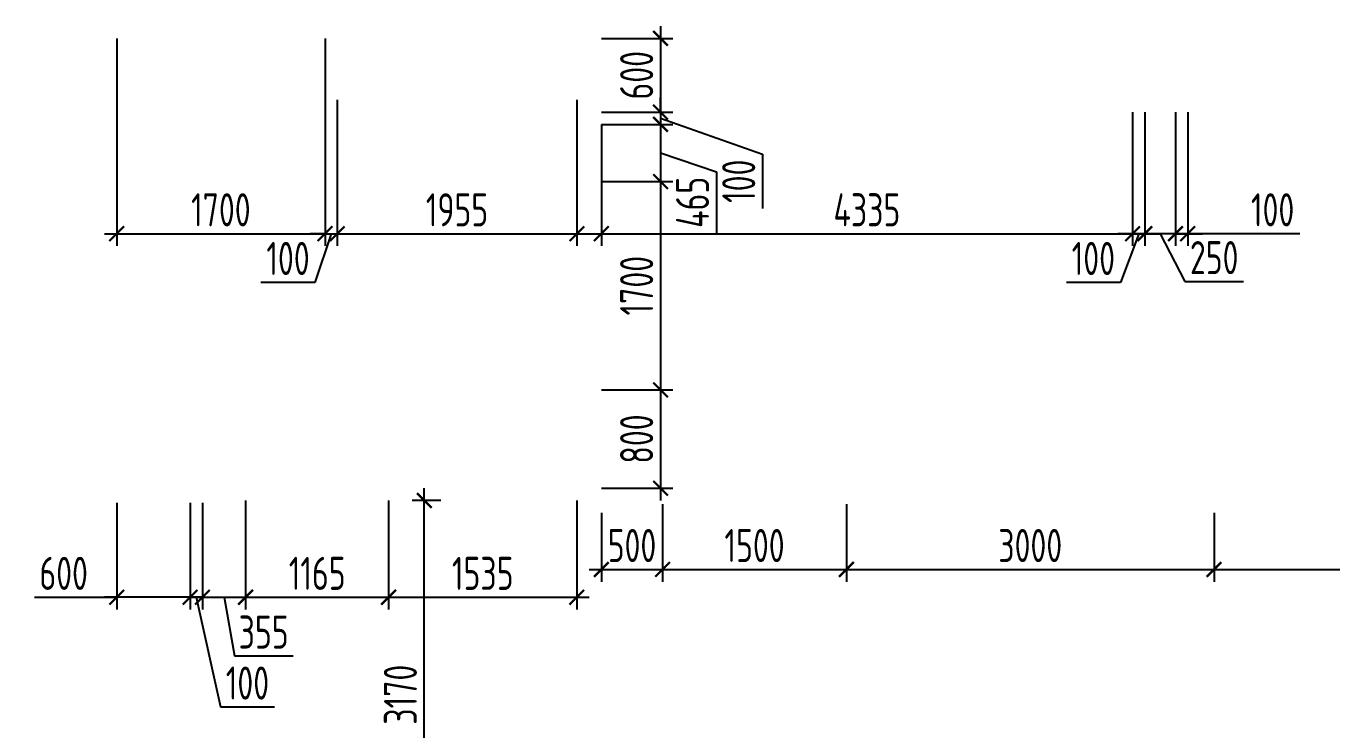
# Model space of a CAD drawing. Header units: millimetres. Extents: x -350007 to 536090, y -888 to 198380.
# Drawn here: x 211437 to 222093, y 69224 to 74966 of the extents above; entities that cross this region are included whole.
import ezdxf

# ---------------------------------------------------------------- set-up
doc = ezdxf.new("R2010")
doc.units = ezdxf.units.MM
doc.layers.add('АР_Размеры нов.', color=15, linetype='Continuous', lineweight=0)
doc.styles.add('ISOCPEUR', font='isocpeur.ttf', dxfattribs={"width": 0.7})
doc.dimstyles.new('R_100', dxfattribs={"dimtxt": 270, "dimasz": 120, "dimexe": 100, "dimexo": 0, "dimgap": 60, "dimtad": 1, "dimdec": 0, "dimrnd": 5, "dimzin": 0, "dimdsep": 46, "dimtxsty": 'ISOCPEUR', "dimblk": 'ARCHTICK', "dimcen": 0, "dimdle": 100, "dimclrd": 256, "dimclre": 256, "dimclrt": 256, "dimadec": 0, "dimazin": 0, "dimtfac": 2, "dimtdec": 0, "dimtofl": 0, "dimtmove": 1, "dimatfit": 3, "dimfxl": 1, "dimtvp": 3, "dimtolj": 1, "dimtzin": 0, "dimarcsym": 0})

# ---------------------------------------------------------------- blocks, each defined once
blk = doc.blocks.new('_ArchTick')
at = {"color": 0, "linetype": 'ByBlock', "const_width": 0.15}
blk.add_lwpolyline([(-0.5, -0.5), (0.5, 0.5)], dxfattribs=at)
blk = doc.blocks.new('*D2637')
at = {"layer": 'Defpoints', "color": 0, "ltscale": 100, "transparency": 16777216}
for p in [(216631, 71065), (218131, 71065), (218131, 70533)]:
    blk.add_point(p, dxfattribs=at)
at = {"layer": 'АР_Размеры нов.', "lineweight": -2, "ltscale": 100, "transparency": 16777216}
for p, q in [((216631, 71065), (216631, 70433)), ((218131, 71065), (218131, 70433)), ((216531, 70533), (218231, 70533))]:
    blk.add_line(p, q, dxfattribs=at)
at = {"layer": 'АР_Размеры нов.', "lineweight": -2, "ltscale": 100, "transparency": 16777216, "xscale": 120, "yscale": 120, "zscale": 120, "rotation": 180}
blk.add_blockref('_ArchTick', (216631, 70533), dxfattribs=at)
at = {"layer": 'АР_Размеры нов.', "lineweight": -2, "ltscale": 100, "transparency": 16777216, "xscale": 120, "yscale": 120, "zscale": 120}
blk.add_blockref('_ArchTick', (218131, 70533), dxfattribs=at)
at = {"layer": 'АР_Размеры нов.', "ltscale": 100, "transparency": 16777216, "insert": (217381, 70728), "char_height": 270, "attachment_point": 5, "style": 'ISOCPEUR'}
blk.add_mtext('\\A1;1500', dxfattribs=at)
blk = doc.blocks.new('*D2708')
at = {"layer": 'Defpoints', "color": 0, "ltscale": 100, "transparency": 16777216}
for p in [(216131, 70996), (216631, 70996), (216631, 70533)]:
    blk.add_point(p, dxfattribs=at)
at = {"layer": 'АР_Размеры нов.', "lineweight": -2, "ltscale": 100, "transparency": 16777216}
for p, q in [((216131, 70996), (216131, 70433)), ((216631, 70996), (216631, 70433)), ((216031, 70533), (216731, 70533))]:
    blk.add_line(p, q, dxfattribs=at)
at = {"layer": 'АР_Размеры нов.', "lineweight": -2, "ltscale": 100, "transparency": 16777216, "xscale": 120, "yscale": 120, "zscale": 120, "rotation": 180}
blk.add_blockref('_ArchTick', (216131, 70533), dxfattribs=at)
at = {"layer": 'АР_Размеры нов.', "lineweight": -2, "ltscale": 100, "transparency": 16777216, "xscale": 120, "yscale": 120, "zscale": 120}
blk.add_blockref('_ArchTick', (216631, 70533), dxfattribs=at)
at = {"layer": 'АР_Размеры нов.', "ltscale": 100, "transparency": 16777216, "insert": (216381, 70728), "char_height": 270, "attachment_point": 5, "style": 'ISOCPEUR'}
blk.add_mtext('\\A1;500', dxfattribs=at)
blk = doc.blocks.new('*D1771')
at = {"layer": 'Defpoints', "color": 0, "ltscale": 100, "transparency": 16777216}
for p in [(216131, 73698), (216131, 71998), (216614, 71998)]:
    blk.add_point(p, dxfattribs=at)
at = {"layer": 'АР_Размеры нов.', "lineweight": -2, "ltscale": 100, "transparency": 16777216}
for p, q in [((216614, 73798), (216614, 71898)), ((216131, 73698), (216714, 73698)), ((216131, 71998), (216714, 71998))]:
    blk.add_line(p, q, dxfattribs=at)
at = {"layer": 'АР_Размеры нов.', "lineweight": -2, "ltscale": 100, "transparency": 16777216, "xscale": 120, "yscale": 120, "zscale": 120}
for p, rotation in [((216614, 73698), 90), ((216614, 71998), 270)]:
    blk.add_blockref('_ArchTick', p, dxfattribs=dict(at, rotation=rotation))
at = {"layer": 'АР_Размеры нов.', "ltscale": 100, "transparency": 16777216, "insert": (216419, 72848), "char_height": 270, "attachment_point": 5, "rotation": 90, "style": 'ISOCPEUR'}
blk.add_mtext('\\A1;1700', dxfattribs=at)
blk = doc.blocks.new('*D1777')
at = {"layer": 'Defpoints', "color": 0, "ltscale": 100, "transparency": 16777216}
for p in [(216131, 71998), (216131, 71196), (216614, 71196)]:
    blk.add_point(p, dxfattribs=at)
at = {"layer": 'АР_Размеры нов.', "lineweight": -2, "ltscale": 100, "transparency": 16777216}
for p, q in [((216614, 72098), (216614, 71096)), ((216131, 71998), (216714, 71998)), ((216131, 71196), (216714, 71196))]:
    blk.add_line(p, q, dxfattribs=at)
at = {"layer": 'АР_Размеры нов.', "lineweight": -2, "ltscale": 100, "transparency": 16777216, "xscale": 120, "yscale": 120, "zscale": 120}
for p, rotation in [((216614, 71998), 90), ((216614, 71196), 270)]:
    blk.add_blockref('_ArchTick', p, dxfattribs=dict(at, rotation=rotation))
at = {"layer": 'АР_Размеры нов.', "ltscale": 100, "transparency": 16777216, "insert": (216419, 71597), "char_height": 270, "attachment_point": 5, "rotation": 90, "style": 'ISOCPEUR'}
blk.add_mtext('\\A1;800', dxfattribs=at)
blk = doc.blocks.new('*D1778')
at = {"layer": 'Defpoints', "color": 0, "ltscale": 500, "transparency": 16777216}
for p in [(212176, 71076), (212775, 71076), (212176, 70306)]:
    blk.add_point(p, dxfattribs=at)
at = {"layer": 'АР_Размеры нов.', "lineweight": -2, "ltscale": 500, "transparency": 16777216}
for p, q in [((212176, 71076), (212176, 70206)), ((212775, 71076), (212775, 70206)), ((211504, 70306), (212176, 70306)), ((212875, 70306), (212076, 70306))]:
    blk.add_line(p, q, dxfattribs=at)
at = {"layer": 'АР_Размеры нов.', "lineweight": -2, "ltscale": 500, "transparency": 16777216, "xscale": 120, "yscale": 120, "zscale": 120, "rotation": 180}
blk.add_blockref('_ArchTick', (212176, 70306), dxfattribs=at)
at = {"layer": 'АР_Размеры нов.', "lineweight": -2, "ltscale": 500, "transparency": 16777216, "xscale": 120, "yscale": 120, "zscale": 120}
blk.add_blockref('_ArchTick', (212775, 70306), dxfattribs=at)
at = {"layer": 'АР_Размеры нов.', "lineweight": 13, "ltscale": 500, "transparency": 16777216, "insert": (211743, 70501), "char_height": 270, "attachment_point": 5, "style": 'ISOCPEUR'}
blk.add_mtext('\\A1;600', dxfattribs=at)
blk = doc.blocks.new('*D1779')
at = {"layer": 'Defpoints', "color": 0, "ltscale": 500, "transparency": 16777216}
for p in [(212176, 74866), (213876, 74866), (213876, 73272)]:
    blk.add_point(p, dxfattribs=at)
at = {"layer": 'АР_Размеры нов.', "lineweight": -2, "ltscale": 500, "transparency": 16777216}
for p, q in [((212176, 74866), (212176, 73172)), ((213876, 74866), (213876, 73172)), ((212076, 73272), (213976, 73272))]:
    blk.add_line(p, q, dxfattribs=at)
at = {"layer": 'АР_Размеры нов.', "lineweight": -2, "ltscale": 500, "transparency": 16777216, "xscale": 120, "yscale": 120, "zscale": 120, "rotation": 180}
blk.add_blockref('_ArchTick', (212176, 73272), dxfattribs=at)
at = {"layer": 'АР_Размеры нов.', "lineweight": -2, "ltscale": 500, "transparency": 16777216, "xscale": 120, "yscale": 120, "zscale": 120}
blk.add_blockref('_ArchTick', (213876, 73272), dxfattribs=at)
at = {"layer": 'АР_Размеры нов.', "lineweight": 13, "ltscale": 500, "transparency": 16777216, "insert": (213026, 73467), "char_height": 270, "attachment_point": 5, "style": 'ISOCPEUR'}
blk.add_mtext('\\A1;1700', dxfattribs=at)
blk = doc.blocks.new('*D1780')
at = {"layer": 'Defpoints', "color": 0, "ltscale": 500, "transparency": 16777216}
for p in [(213876, 74866), (213976, 74364), (213976, 73272)]:
    blk.add_point(p, dxfattribs=at)
at = {"layer": 'АР_Размеры нов.', "lineweight": -2, "ltscale": 500, "transparency": 16777216}
for p, q in [((213876, 74866), (213876, 73172)), ((213976, 74364), (213976, 73172)), ((213876, 73272), (213756, 73272)), ((213926, 73272), (213794, 72875)), ((213876, 73272), (213976, 73272)), ((213976, 73272), (214096, 73272)), ((213794, 72875), (213353, 72875))]:
    blk.add_line(p, q, dxfattribs=at)
at = {"layer": 'АР_Размеры нов.', "lineweight": -2, "ltscale": 500, "transparency": 16777216, "xscale": 120, "yscale": 120, "zscale": 120}
blk.add_blockref('_ArchTick', (213876, 73272), dxfattribs=at)
at = {"layer": 'АР_Размеры нов.', "lineweight": -2, "ltscale": 500, "transparency": 16777216, "xscale": 120, "yscale": 120, "zscale": 120, "rotation": 180}
blk.add_blockref('_ArchTick', (213976, 73272), dxfattribs=at)
at = {"layer": 'АР_Размеры нов.', "lineweight": 13, "ltscale": 500, "transparency": 16777216, "insert": (213574, 73070), "char_height": 270, "attachment_point": 5, "style": 'ISOCPEUR'}
blk.add_mtext('\\A1;100', dxfattribs=at)
blk = doc.blocks.new('*D1781')
at = {"layer": 'Defpoints', "color": 0, "ltscale": 500, "transparency": 16777216}
for p in [(213976, 74364), (215931, 74364), (215931, 73272)]:
    blk.add_point(p, dxfattribs=at)
at = {"layer": 'АР_Размеры нов.', "lineweight": -2, "ltscale": 500, "transparency": 16777216}
for p, q in [((213976, 74364), (213976, 73172)), ((215931, 74364), (215931, 73172)), ((213876, 73272), (216031, 73272))]:
    blk.add_line(p, q, dxfattribs=at)
at = {"layer": 'АР_Размеры нов.', "lineweight": -2, "ltscale": 500, "transparency": 16777216, "xscale": 120, "yscale": 120, "zscale": 120, "rotation": 180}
blk.add_blockref('_ArchTick', (213976, 73272), dxfattribs=at)
at = {"layer": 'АР_Размеры нов.', "lineweight": -2, "ltscale": 500, "transparency": 16777216, "xscale": 120, "yscale": 120, "zscale": 120}
blk.add_blockref('_ArchTick', (215931, 73272), dxfattribs=at)
at = {"layer": 'АР_Размеры нов.', "lineweight": 13, "ltscale": 500, "transparency": 16777216, "insert": (214953, 73467), "char_height": 270, "attachment_point": 5, "style": 'ISOCPEUR'}
blk.add_mtext('\\A1;1955', dxfattribs=at)
blk = doc.blocks.new('*D1782')
at = {"layer": 'Defpoints', "color": 0, "ltscale": 500, "transparency": 16777216}
for p in [(220466, 74264), (216131, 74164), (220466, 73272)]:
    blk.add_point(p, dxfattribs=at)
at = {"layer": 'АР_Размеры нов.', "lineweight": -2, "ltscale": 500, "transparency": 16777216}
for p, q in [((220466, 74264), (220466, 73172)), ((216131, 74164), (216131, 73172)), ((216031, 73272), (220566, 73272))]:
    blk.add_line(p, q, dxfattribs=at)
at = {"layer": 'АР_Размеры нов.', "lineweight": -2, "ltscale": 500, "transparency": 16777216, "xscale": 120, "yscale": 120, "zscale": 120, "rotation": 180}
blk.add_blockref('_ArchTick', (216131, 73272), dxfattribs=at)
at = {"layer": 'АР_Размеры нов.', "lineweight": -2, "ltscale": 500, "transparency": 16777216, "xscale": 120, "yscale": 120, "zscale": 120}
blk.add_blockref('_ArchTick', (220466, 73272), dxfattribs=at)
at = {"layer": 'АР_Размеры нов.', "lineweight": 13, "ltscale": 500, "transparency": 16777216, "insert": (218298, 73467), "char_height": 270, "attachment_point": 5, "style": 'ISOCPEUR'}
blk.add_mtext('\\A1;4335', dxfattribs=at)
blk = doc.blocks.new('*D1783')
at = {"layer": 'Defpoints', "color": 0, "ltscale": 500, "transparency": 16777216}
for p in [(216131, 74866), (216131, 74264), (216614, 74264)]:
    blk.add_point(p, dxfattribs=at)
at = {"layer": 'АР_Размеры нов.', "lineweight": -2, "ltscale": 500, "transparency": 16777216}
for p, q in [((216614, 74966), (216614, 74164)), ((216131, 74866), (216714, 74866)), ((216131, 74264), (216714, 74264))]:
    blk.add_line(p, q, dxfattribs=at)
at = {"layer": 'АР_Размеры нов.', "lineweight": -2, "ltscale": 500, "transparency": 16777216, "xscale": 120, "yscale": 120, "zscale": 120}
for p, rotation in [((216614, 74866), 90), ((216614, 74264), 270)]:
    blk.add_blockref('_ArchTick', p, dxfattribs=dict(at, rotation=rotation))
at = {"layer": 'АР_Размеры нов.', "lineweight": 13, "ltscale": 500, "transparency": 16777216, "insert": (216419, 74565), "char_height": 270, "attachment_point": 5, "rotation": 90, "style": 'ISOCPEUR'}
blk.add_mtext('\\A1;600', dxfattribs=at)
blk = doc.blocks.new('*D1784')
at = {"layer": 'Defpoints', "color": 0, "ltscale": 500, "transparency": 16777216}
for p in [(216131, 74264), (216131, 74164), (216614, 74164)]:
    blk.add_point(p, dxfattribs=at)
at = {"layer": 'АР_Размеры нов.', "lineweight": -2, "ltscale": 500, "transparency": 16777216}
for p, q in [((216614, 74264), (216614, 74384)), ((216131, 74264), (216714, 74264)), ((216614, 74264), (216614, 74164)), ((216614, 74214), (217447, 73921)), ((216131, 74164), (216714, 74164)), ((216614, 74164), (216614, 74044)), ((217447, 73921), (217447, 73479))]:
    blk.add_line(p, q, dxfattribs=at)
at = {"layer": 'АР_Размеры нов.', "lineweight": -2, "ltscale": 500, "transparency": 16777216, "xscale": 120, "yscale": 120, "zscale": 120}
for p, rotation in [((216614, 74264), 270), ((216614, 74164), 90)]:
    blk.add_blockref('_ArchTick', p, dxfattribs=dict(at, rotation=rotation))
at = {"layer": 'АР_Размеры нов.', "lineweight": 13, "ltscale": 500, "transparency": 16777216, "insert": (217252, 73700), "char_height": 270, "attachment_point": 5, "rotation": 90, "style": 'ISOCPEUR'}
blk.add_mtext('\\A1;100', dxfattribs=at)
blk = doc.blocks.new('*D1785')
at = {"layer": 'Defpoints', "color": 0, "ltscale": 500, "transparency": 16777216}
for p in [(216131, 74164), (216131, 73698), (216614, 73698)]:
    blk.add_point(p, dxfattribs=at)
at = {"layer": 'АР_Размеры нов.', "lineweight": -2, "ltscale": 500, "transparency": 16777216}
for p, q in [((216614, 74264), (216614, 73598)), ((216131, 74164), (216714, 74164)), ((216614, 73931), (217070, 73777)), ((217070, 73777), (217070, 73279)), ((216131, 73698), (216714, 73698))]:
    blk.add_line(p, q, dxfattribs=at)
at = {"layer": 'АР_Размеры нов.', "lineweight": -2, "ltscale": 500, "transparency": 16777216, "xscale": 120, "yscale": 120, "zscale": 120}
for p, rotation in [((216614, 74164), 90), ((216614, 73698), 270)]:
    blk.add_blockref('_ArchTick', p, dxfattribs=dict(at, rotation=rotation))
at = {"layer": 'АР_Размеры нов.', "lineweight": 13, "ltscale": 500, "transparency": 16777216, "insert": (216875, 73528), "char_height": 270, "attachment_point": 5, "rotation": 90, "style": 'ISOCPEUR'}
blk.add_mtext('\\A1;465', dxfattribs=at)
blk = doc.blocks.new('*D2491')
at = {"layer": 'Defpoints', "color": 0, "ltscale": 500, "transparency": 16777216}
for p in [(212775, 71076), (212875, 71076), (212875, 70306)]:
    blk.add_point(p, dxfattribs=at)
at = {"layer": 'АР_Размеры нов.', "lineweight": -2, "ltscale": 500, "transparency": 16777216}
for p, q in [((212775, 71076), (212775, 70206)), ((212875, 71076), (212875, 70206)), ((212775, 70306), (212655, 70306)), ((212775, 70306), (212875, 70306)), ((212825, 70306), (213022, 69411)), ((212875, 70306), (212995, 70306)), ((213022, 69411), (213463, 69411))]:
    blk.add_line(p, q, dxfattribs=at)
at = {"layer": 'АР_Размеры нов.', "lineweight": -2, "ltscale": 500, "transparency": 16777216, "xscale": 120, "yscale": 120, "zscale": 120}
blk.add_blockref('_ArchTick', (212775, 70306), dxfattribs=at)
at = {"layer": 'АР_Размеры нов.', "lineweight": -2, "ltscale": 500, "transparency": 16777216, "xscale": 120, "yscale": 120, "zscale": 120, "rotation": 180}
blk.add_blockref('_ArchTick', (212875, 70306), dxfattribs=at)
at = {"layer": 'АР_Размеры нов.', "lineweight": 13, "ltscale": 500, "transparency": 16777216, "insert": (213243, 69606), "char_height": 270, "attachment_point": 5, "style": 'ISOCPEUR'}
blk.add_mtext('\\A1;100', dxfattribs=at)
blk = doc.blocks.new('*D2492')
at = {"layer": 'Defpoints', "color": 0, "ltscale": 500, "transparency": 16777216}
for p in [(212875, 71076), (213228, 71076), (213228, 70306)]:
    blk.add_point(p, dxfattribs=at)
at = {"layer": 'АР_Размеры нов.', "lineweight": -2, "ltscale": 500, "transparency": 16777216}
for p, q in [((212875, 71076), (212875, 70206)), ((213228, 71076), (213228, 70206)), ((212775, 70306), (213328, 70306)), ((213052, 70306), (213136, 69827)), ((213136, 69827), (213615, 69827))]:
    blk.add_line(p, q, dxfattribs=at)
at = {"layer": 'АР_Размеры нов.', "lineweight": -2, "ltscale": 500, "transparency": 16777216, "xscale": 120, "yscale": 120, "zscale": 120, "rotation": 180}
blk.add_blockref('_ArchTick', (212875, 70306), dxfattribs=at)
at = {"layer": 'АР_Размеры нов.', "lineweight": -2, "ltscale": 500, "transparency": 16777216, "xscale": 120, "yscale": 120, "zscale": 120}
blk.add_blockref('_ArchTick', (213228, 70306), dxfattribs=at)
at = {"layer": 'АР_Размеры нов.', "lineweight": 13, "ltscale": 500, "transparency": 16777216, "insert": (213375, 70022), "char_height": 270, "attachment_point": 5, "style": 'ISOCPEUR'}
blk.add_mtext('\\A1;355', dxfattribs=at)
blk = doc.blocks.new('*D2493')
at = {"layer": 'Defpoints', "color": 0, "ltscale": 500, "transparency": 16777216}
for p in [(213228, 71096), (214395, 71096), (214395, 70306)]:
    blk.add_point(p, dxfattribs=at)
at = {"layer": 'АР_Размеры нов.', "lineweight": -2, "ltscale": 500, "transparency": 16777216}
for p, q in [((213228, 71096), (213228, 70206)), ((214395, 71096), (214395, 70206)), ((213128, 70306), (214495, 70306))]:
    blk.add_line(p, q, dxfattribs=at)
at = {"layer": 'АР_Размеры нов.', "lineweight": -2, "ltscale": 500, "transparency": 16777216, "xscale": 120, "yscale": 120, "zscale": 120, "rotation": 180}
blk.add_blockref('_ArchTick', (213228, 70306), dxfattribs=at)
at = {"layer": 'АР_Размеры нов.', "lineweight": -2, "ltscale": 500, "transparency": 16777216, "xscale": 120, "yscale": 120, "zscale": 120}
blk.add_blockref('_ArchTick', (214395, 70306), dxfattribs=at)
at = {"layer": 'АР_Размеры нов.', "lineweight": 13, "ltscale": 500, "transparency": 16777216, "insert": (213812, 70501), "char_height": 270, "attachment_point": 5, "style": 'ISOCPEUR'}
blk.add_mtext('\\A1;1165', dxfattribs=at)
blk = doc.blocks.new('*D2494')
at = {"layer": 'Defpoints', "color": 0, "ltscale": 500, "transparency": 16777216}
for p in [(214395, 71096), (215931, 71096), (215931, 70306)]:
    blk.add_point(p, dxfattribs=at)
at = {"layer": 'АР_Размеры нов.', "lineweight": -2, "ltscale": 500, "transparency": 16777216}
for p, q in [((214395, 71096), (214395, 70206)), ((215931, 71096), (215931, 70206)), ((214295, 70306), (216031, 70306))]:
    blk.add_line(p, q, dxfattribs=at)
at = {"layer": 'АР_Размеры нов.', "lineweight": -2, "ltscale": 500, "transparency": 16777216, "xscale": 120, "yscale": 120, "zscale": 120, "rotation": 180}
blk.add_blockref('_ArchTick', (214395, 70306), dxfattribs=at)
at = {"layer": 'АР_Размеры нов.', "lineweight": -2, "ltscale": 500, "transparency": 16777216, "xscale": 120, "yscale": 120, "zscale": 120}
blk.add_blockref('_ArchTick', (215931, 70306), dxfattribs=at)
at = {"layer": 'АР_Размеры нов.', "lineweight": 13, "ltscale": 500, "transparency": 16777216, "insert": (215163, 70501), "char_height": 270, "attachment_point": 5, "style": 'ISOCPEUR'}
blk.add_mtext('\\A1;1535', dxfattribs=at)
blk = doc.blocks.new('*D2495')
at = {"layer": 'Defpoints', "color": 0, "ltscale": 500, "transparency": 16777216}
for p in [(214686, 71096), (214821, 71096), (214245, 67927)]:
    blk.add_point(p, dxfattribs=at)
at = {"layer": 'АР_Размеры нов.', "lineweight": -2, "ltscale": 500, "transparency": 16777216}
for p, q in [((214686, 67827), (214686, 71196)), ((214821, 71096), (214586, 71096)), ((214245, 67927), (214786, 67927))]:
    blk.add_line(p, q, dxfattribs=at)
at = {"layer": 'АР_Размеры нов.', "lineweight": -2, "ltscale": 500, "transparency": 16777216, "xscale": 120, "yscale": 120, "zscale": 120}
for p, rotation in [((214686, 71096), 90), ((214686, 67927), 270)]:
    blk.add_blockref('_ArchTick', p, dxfattribs=dict(at, rotation=rotation))
at = {"layer": 'АР_Размеры нов.', "lineweight": 13, "ltscale": 500, "transparency": 16777216, "insert": (214491, 69511), "char_height": 270, "attachment_point": 5, "rotation": 90, "style": 'ISOCPEUR'}
blk.add_mtext('\\A1;3170', dxfattribs=at)
blk = doc.blocks.new('*D2497')
at = {"layer": 'Defpoints', "color": 0, "ltscale": 500, "transparency": 16777216}
for p in [(220566, 74264), (220816, 74264), (220566, 73272)]:
    blk.add_point(p, dxfattribs=at)
at = {"layer": 'АР_Размеры нов.', "lineweight": -2, "ltscale": 500, "transparency": 16777216}
for p, q in [((220566, 74264), (220566, 73172)), ((220816, 74264), (220816, 73172)), ((220916, 73272), (220466, 73272)), ((220691, 73272), (220892, 72882)), ((220892, 72882), (221371, 72882))]:
    blk.add_line(p, q, dxfattribs=at)
at = {"layer": 'АР_Размеры нов.', "lineweight": -2, "ltscale": 500, "transparency": 16777216, "xscale": 120, "yscale": 120, "zscale": 120, "rotation": 180}
blk.add_blockref('_ArchTick', (220566, 73272), dxfattribs=at)
at = {"layer": 'АР_Размеры нов.', "lineweight": -2, "ltscale": 500, "transparency": 16777216, "xscale": 120, "yscale": 120, "zscale": 120}
blk.add_blockref('_ArchTick', (220816, 73272), dxfattribs=at)
at = {"layer": 'АР_Размеры нов.', "lineweight": 13, "ltscale": 500, "transparency": 16777216, "insert": (221132, 73077), "char_height": 270, "attachment_point": 5, "style": 'ISOCPEUR'}
blk.add_mtext('\\A1;250', dxfattribs=at)
blk = doc.blocks.new('*D2498')
at = {"layer": 'Defpoints', "color": 0, "ltscale": 500, "transparency": 16777216}
for p in [(220466, 74264), (220566, 74264), (220466, 73272)]:
    blk.add_point(p, dxfattribs=at)
at = {"layer": 'АР_Размеры нов.', "lineweight": -2, "ltscale": 500, "transparency": 16777216}
for p, q in [((220466, 74264), (220466, 73172)), ((220566, 74264), (220566, 73172)), ((220466, 73272), (220346, 73272)), ((220516, 73272), (220367, 72875)), ((220566, 73272), (220466, 73272)), ((220566, 73272), (220686, 73272)), ((220367, 72875), (219926, 72875))]:
    blk.add_line(p, q, dxfattribs=at)
at = {"layer": 'АР_Размеры нов.', "lineweight": -2, "ltscale": 500, "transparency": 16777216, "xscale": 120, "yscale": 120, "zscale": 120}
blk.add_blockref('_ArchTick', (220466, 73272), dxfattribs=at)
at = {"layer": 'АР_Размеры нов.', "lineweight": -2, "ltscale": 500, "transparency": 16777216, "xscale": 120, "yscale": 120, "zscale": 120, "rotation": 180}
blk.add_blockref('_ArchTick', (220566, 73272), dxfattribs=at)
at = {"layer": 'АР_Размеры нов.', "lineweight": 13, "ltscale": 500, "transparency": 16777216, "insert": (220146, 73070), "char_height": 270, "attachment_point": 5, "style": 'ISOCPEUR'}
blk.add_mtext('\\A1;100', dxfattribs=at)
blk = doc.blocks.new('*D2499')
at = {"layer": 'Defpoints', "color": 0, "ltscale": 500, "transparency": 16777216}
for p in [(220816, 74264), (220916, 74264), (220916, 73272)]:
    blk.add_point(p, dxfattribs=at)
at = {"layer": 'АР_Размеры нов.', "lineweight": -2, "ltscale": 500, "transparency": 16777216}
for p, q in [((220816, 74264), (220816, 73172)), ((220916, 74264), (220916, 73172)), ((220816, 73272), (220696, 73272)), ((220816, 73272), (220916, 73272)), ((220916, 73272), (221036, 73272)), ((221830, 73272), (220916, 73272))]:
    blk.add_line(p, q, dxfattribs=at)
at = {"layer": 'АР_Размеры нов.', "lineweight": -2, "ltscale": 500, "transparency": 16777216, "xscale": 120, "yscale": 120, "zscale": 120}
blk.add_blockref('_ArchTick', (220816, 73272), dxfattribs=at)
at = {"layer": 'АР_Размеры нов.', "lineweight": -2, "ltscale": 500, "transparency": 16777216, "xscale": 120, "yscale": 120, "zscale": 120, "rotation": 180}
blk.add_blockref('_ArchTick', (220916, 73272), dxfattribs=at)
at = {"layer": 'АР_Размеры нов.', "lineweight": 13, "ltscale": 500, "transparency": 16777216, "insert": (221609, 73467), "char_height": 270, "attachment_point": 5, "style": 'ISOCPEUR'}
blk.add_mtext('\\A1;100', dxfattribs=at)
blk = doc.blocks.new('*D3498')
at = {"layer": 'Defpoints', "color": 0, "transparency": 16777216}
for p in [(218131, 71065), (221131, 70996), (221131, 70533)]:
    blk.add_point(p, dxfattribs=at)
at = {"layer": 'АР_Размеры нов.', "lineweight": -2, "transparency": 16777216}
for p, q in [((218131, 71065), (218131, 70433)), ((221131, 70996), (221131, 70433)), ((218031, 70533), (221231, 70533))]:
    blk.add_line(p, q, dxfattribs=at)
at = {"layer": 'АР_Размеры нов.', "lineweight": -2, "transparency": 16777216, "xscale": 120, "yscale": 120, "zscale": 120, "rotation": 180}
blk.add_blockref('_ArchTick', (218131, 70533), dxfattribs=at)
at = {"layer": 'АР_Размеры нов.', "lineweight": -2, "transparency": 16777216, "xscale": 120, "yscale": 120, "zscale": 120}
blk.add_blockref('_ArchTick', (221131, 70533), dxfattribs=at)
at = {"layer": 'АР_Размеры нов.', "transparency": 16777216, "insert": (219631, 70728), "char_height": 270, "attachment_point": 5, "style": 'ISOCPEUR'}
blk.add_mtext('\\A1;3000', dxfattribs=at)
blk = doc.blocks.new('*D3499')
at = {"layer": 'Defpoints', "color": 0, "transparency": 16777216}
for p in [(221131, 70996), (224271, 70996), (224271, 70533)]:
    blk.add_point(p, dxfattribs=at)
at = {"layer": 'АР_Размеры нов.', "lineweight": -2, "transparency": 16777216}
for p, q in [((221131, 70996), (221131, 70433)), ((224271, 70996), (224271, 70433)), ((221031, 70533), (224371, 70533))]:
    blk.add_line(p, q, dxfattribs=at)
at = {"layer": 'АР_Размеры нов.', "lineweight": -2, "transparency": 16777216, "xscale": 120, "yscale": 120, "zscale": 120, "rotation": 180}
blk.add_blockref('_ArchTick', (221131, 70533), dxfattribs=at)
at = {"layer": 'АР_Размеры нов.', "lineweight": -2, "transparency": 16777216, "xscale": 120, "yscale": 120, "zscale": 120}
blk.add_blockref('_ArchTick', (224271, 70533), dxfattribs=at)
at = {"layer": 'АР_Размеры нов.', "transparency": 16777216, "insert": (222701, 70728), "char_height": 270, "attachment_point": 5, "style": 'ISOCPEUR'}
blk.add_mtext('\\A1;3140', dxfattribs=at)

msp = doc.modelspace()

# ---------------------------------------------------------------- dimensions: what is measured, and where the dimension line sits
at = {"layer": 'АР_Размеры нов.', "lineweight": 13, "ltscale": 500}
for base, p1, p2, picture, middle in [((216614.3, 74264.5), (216130.6, 74865.7), (216130.6, 74264.5), '*D1783', (216419.3, 74565.1)), ((214685.8, 71095.7), (214244.6, 67926.8), (214820.9, 71095.7), '*D2495', (214490.8, 69511.3))]:
    dim = msp.add_linear_dim(base=base, p1=p1, p2=p2, angle=90, dimstyle='R_100', override={"dimpost": '\\X'}, dxfattribs=at)
    dim.commit()
    dim.dimension.update_dxf_attribs({"geometry": picture, "text_midpoint": middle})
for base, p1, p2, picture, middle in [((213875.6, 73271.9), (212175.6, 74865.7), (213875.6, 74865.7), '*D1779', (213025.6, 73466.9)), ((215930.6, 73271.9), (213975.6, 74364.5), (215930.6, 74364.5), '*D1781', (214953.1, 73466.9)), ((220465.6, 73271.9), (216130.6, 74164.5), (220465.6, 74264.5), '*D1782', (218298.1, 73466.9)), ((214395.5, 70306.3), (213228.5, 71095.7), (214395.5, 71095.7), '*D2493', (213812, 70501.3)), ((215930.6, 70306.3), (214395.5, 71095.7), (215930.6, 71095.7), '*D2494', (215163, 70501.3))]:
    dim = msp.add_linear_dim(base=base, p1=p1, p2=p2, dimstyle='R_100', override={"dimpost": '\\X'}, dxfattribs=at)
    dim.commit()
    dim.dimension.update_dxf_attribs({"geometry": picture, "text_midpoint": middle})
for base, p1, p2, picture, middle in [((213975.6, 73271.9), (213875.6, 74865.7), (213975.6, 74364.5), '*D1780', (213734.4, 72875.4)), ((220465.6, 73271.9), (220565.6, 74264.5), (220465.6, 74264.5), '*D2498', (220307, 72874.6)), ((220565.6, 73271.9), (220815.6, 74264.5), (220565.6, 74264.5), '*D2497', (220952.1, 72882.4)), ((220915.6, 73271.9), (220815.6, 74264.5), (220915.6, 74264.5), '*D2499', (221609.2, 73171.9)), ((212175.6, 70306.3), (212775.5, 71075.7), (212175.6, 71075.7), '*D1778', (211743.3, 70501.3)), ((212875.5, 70306.3), (212775.5, 71075.7), (212875.5, 71076), '*D2491', (213082.2, 69411.3)), ((213228.5, 70306.3), (212875.5, 71076), (213228.5, 71075.7), '*D2492', (213195.8, 69826.8))]:
    dim = msp.add_linear_dim(base=base, p1=p1, p2=p2, dimstyle='R_100', override={"dimpost": '\\X'}, dxfattribs=at)
    dim.commit()
    dim.dimension.update_dxf_attribs({"geometry": picture, "text_midpoint": middle, "dimtype": 160})
for base, p1, p2, picture, middle in [((216614.3, 74164.5), (216130.6, 74264.5), (216130.6, 74164.5), '*D1784', (217446.6, 73860.8)), ((216614.3, 73698.2), (216130.6, 74164.5), (216130.6, 73698.2), '*D1785', (217069.8, 73717.3))]:
    dim = msp.add_linear_dim(base=base, p1=p1, p2=p2, angle=90, dimstyle='R_100', override={"dimpost": '\\X'}, dxfattribs=at)
    dim.commit()
    dim.dimension.update_dxf_attribs({"geometry": picture, "text_midpoint": middle, "dimtype": 160})
at = {"layer": 'АР_Размеры нов.', "ltscale": 100}
for base, p1, p2, picture, middle in [((216614.3, 71998.2), (216130.6, 73698.2), (216130.6, 71998.2), '*D1771', (216419.3, 72848.2)), ((216614.3254, 71195.6825), (216130.6145, 71998.1647), (216130.6145, 71195.6825), '*D1777', (216419.3254, 71596.9236))]:
    dim = msp.add_linear_dim(base=base, p1=p1, p2=p2, angle=90, dimstyle='R_100', override={"dimpost": '\\X', "dimfxl": 2.5, "dimarcsym": 1}, dxfattribs=at)
    dim.commit()
    dim.dimension.update_dxf_attribs({"geometry": picture, "text_midpoint": middle})
for base, p1, p2, picture, middle in [((216630.6, 70532.9), (216130.6, 70995.7), (216630.6, 70995.7), '*D2708', (216380.6, 70727.9)), ((218130.6, 70532.9), (216630.6, 71064.5), (218130.6, 71064.5), '*D2637', (217380.6, 70727.9))]:
    dim = msp.add_linear_dim(base=base, p1=p1, p2=p2, dimstyle='R_100', override={"dimpost": '\\X', "dimfxl": 2.5, "dimarcsym": 2}, dxfattribs=at)
    dim.commit()
    dim.dimension.update_dxf_attribs({"geometry": picture, "text_midpoint": middle})
at = {"layer": 'АР_Размеры нов.'}
for base, p1, p2, picture, middle in [((221130.6, 70532.9), (218130.6, 71064.5), (221130.6, 70995.7), '*D3498', (219630.6, 70727.9)), ((224270.6, 70532.9), (221130.6, 70995.7), (224270.6, 70995.7), '*D3499', (222700.6, 70727.9))]:
    dim = msp.add_linear_dim(base=base, p1=p1, p2=p2, dimstyle='R_100', override={"dimpost": '\\X', "dimfxl": 2.5, "dimarcsym": 2}, dxfattribs=at)
    dim.commit()
    dim.dimension.update_dxf_attribs({"geometry": picture, "text_midpoint": middle})

doc.saveas('drawing.dxf')
